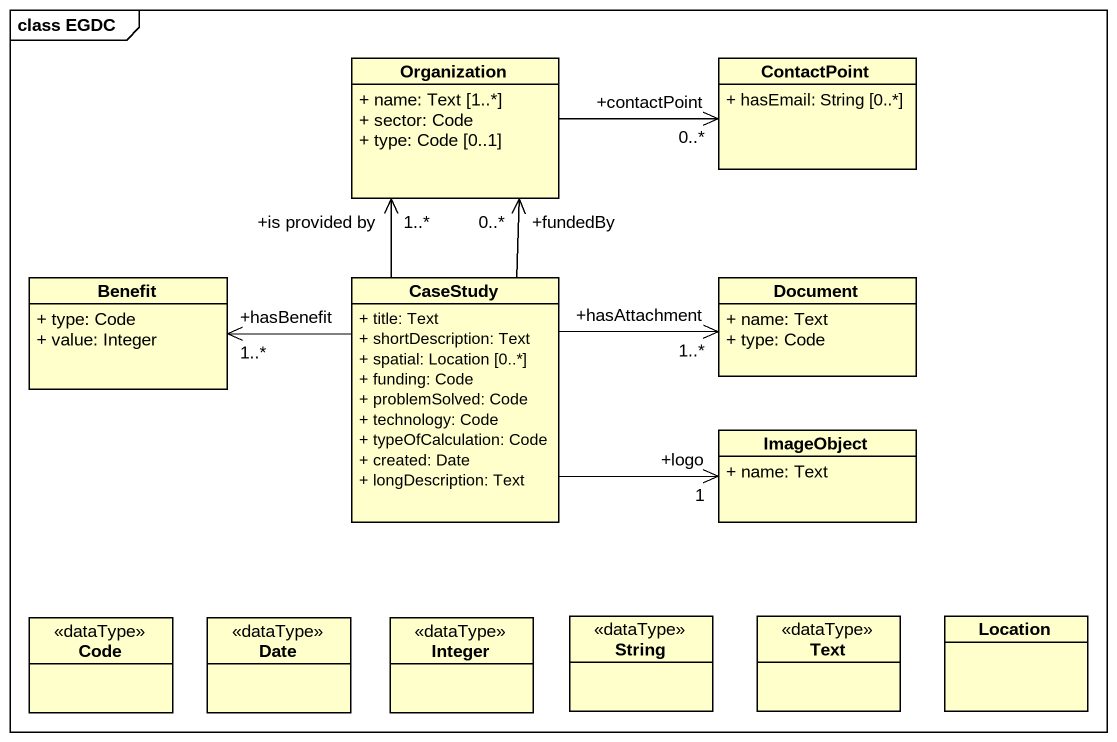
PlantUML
@startuml
mainframe class EGDC
hide circle
hide empty members
skinparam classAttributeIconSize 0
class Organization {
  + name: Text [1..*]
  + sector: Code
  + type: Code [0..1]
}
class ContactPoint {
  + hasEmail: String [0..*]
}
class Benefit {
  + type: Code
  + value: Integer
}
class CaseStudy {
  + title: Text
  + shortDescription: Text
  + spatial: Location [0..*]
  + funding: Code
  + problemSolved: Code
  + technology: Code
  + typeOfCalculation: Code
  + created: Date
  + longDescription: Text
}
class Document {
  + name: Text
  + type: Code
}
class ImageObject {
  + name: Text
}
class Code <<dataType>>
class Date <<dataType>>
class Integer <<dataType>>
class String <<dataType>>
class Text <<dataType>>
class Location
Organization -right-> "+contactPoint\n0..*" ContactPoint
CaseStudy -up-> "+fundedBy\n0..*" Organization
CaseStudy -up-> "+is provided by\n1..*" Organization
CaseStudy -left-> "+hasBenefit\n1..*" Benefit
CaseStudy -right-> "+hasAttachment\n1..*" Document
CaseStudy -right-> "+logo\n1" ImageObject
@enduml
